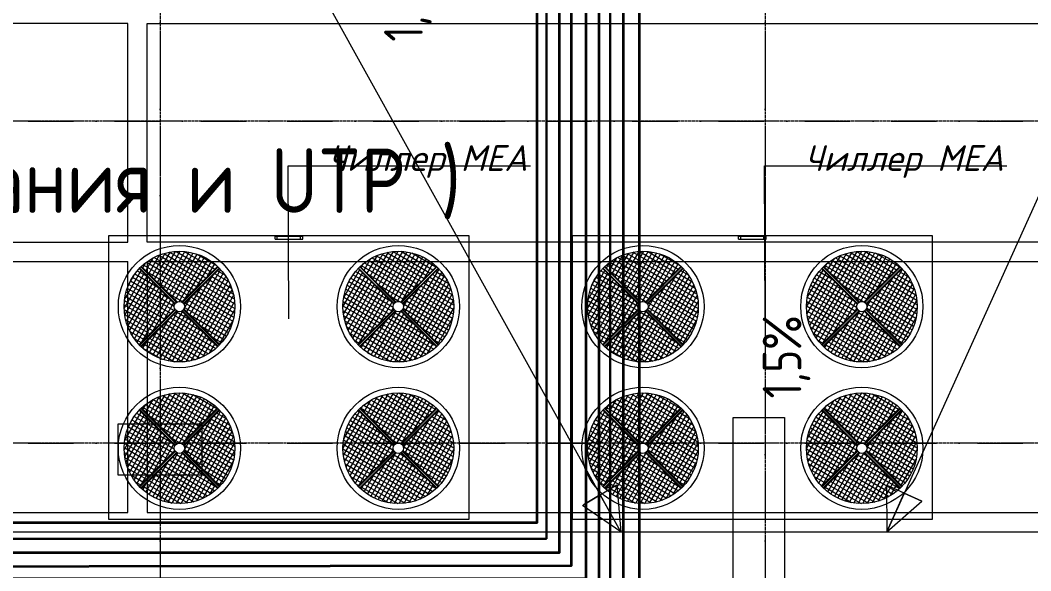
# Model space of a CAD drawing. Header units: millimetres. Extents: x 1499747 to 4230374, y -28481 to 441852.
# Drawn here: x 2454391 to 2462240, y 249182 to 253458 of the extents above; entities that cross this region are included whole.
import ezdxf
from ezdxf import colors
from ezdxf.entities.mleader import LeaderData, LeaderLine
from ezdxf.math import Vec2, Vec3
from ezdxf.xclip import XClip

# ---------------------------------------------------------------- set-up
doc = ezdxf.new("R2010")
doc.units = ezdxf.units.MM
doc.header["$MEASUREMENT"] = 0
doc.header["$XCLIPFRAME"] = 0
doc.linetypes.add('CENTER2', pattern=[28.575, 19.05, -3.175, 3.175, -3.175])
doc.linetypes.add('Штрихпунктирная', pattern=[670.277762, 352.777767, -176.388884, 0, -141.111112])
for name, color, linetype, lineweight in [('13 этаж_25_АР 06.03 custom_70_12 этаж_13_Интерьер - Мебель_Ном._пера__8_Ном._пера__8', 8, 'Continuous', 18), ('13 этаж_25_АР 06.03 custom_70_13-ось_Ном._пера__7_Ном._пера__7', 7, 'Continuous', 18), ('13 этаж_25_АР 06.03 custom_70__Оси_Ном._пера__8_Ном._пера__8', 8, 'Continuous', 18), ('13 этаж_25_АР 06.03 custom_70_Defpoints_Ном._пера__7_Ном._пера__7', 7, 'Continuous', 18), ('13 этаж_25_АР 06.03 custom_70_TEXTS-_Ном._пера__1_Ном._пера__1', 1, 'Continuous', 18), ('13 этаж_25_АР 06.03 custom_70_мет. конструкции_Ном._пера__5_Ном._пера__5', 5, 'Continuous', 18), ('13 этаж_25_АР 06.03 custom_70_ОВОРУДОВАНИЕ_Ном._пера__6_Ном._пера__6', 6, 'Continuous', 18), ('13 этаж_25_АР 06.03 custom_70_Стойки_Ном._пера__7_Ном._пера__7', 7, 'Continuous', 18), ('13 этаж_25_Элемент Модели - Оси_Ном._пера__2_Ном._пера__8', 8, 'Continuous', 18), ('FTP Cable', 130, 'Continuous', 30), ('ТП', 250, 'Continuous', 30)]:
    doc.layers.add(name, color=color, linetype=linetype, lineweight=lineweight)
doc.layers.add('Чертеж и Рисунок', color=7, linetype='Continuous')
doc.styles.add('ISOCPEUR_4', font='isocpeur.ttf', dxfattribs={"width": 0.85, "height": 250})
doc.styles.add('СГЕНЕРИР_СТИЛЬ_3', font='isocpeur.ttf', dxfattribs={"width": 0.8})
doc.styles.add('СГЕНЕРИР_СТИЛЬ_4', font='isocpeui.ttf')
pattern_1 = [(150, (1192111.52, 31426.276), (15.60195, 27.02337), []), (240, (1192111.52, 31426.276), (-27.02337, 15.60195), [])]
pattern_2 = [(150, (1192111.52, 31426.276), (15.60195, 27.02337), []), (240, (1192111.52, 31426.276), (-27.02337, 15.60195), [])]
pattern_3 = [(150, (1192111.52, 31526.276), (15.60195, 27.02337), []), (240, (1192111.52, 31526.276), (-27.02337, 15.60195), [])]
pattern_4 = [(150, (1192111.52, 31526.276), (15.60195, 27.02337), []), (240, (1192111.52, 31526.276), (-27.02337, 15.60195), [])]
pattern_5 = [(150, (1188511.52, 31426.276), (15.60195, 27.02337), []), (240, (1188511.52, 31426.276), (-27.02337, 15.60195), [])]
pattern_6 = [(150, (1188511.52, 31426.276), (15.60195, 27.02337), []), (240, (1188511.52, 31426.276), (-27.02337, 15.60195), [])]
pattern_7 = [(150, (1188511.52, 31526.276), (15.60195, 27.02337), []), (240, (1188511.52, 31526.276), (-27.02337, 15.60195), [])]
pattern_8 = [(150, (1188511.52, 31526.276), (15.60195, 27.02337), []), (240, (1188511.52, 31526.276), (-27.02337, 15.60195), [])]

# ---------------------------------------------------------------- blocks, each defined once
blk = doc.blocks.new('Чертеж_4_25', base_point=(1186000, 29700))
at = {"layer": '13 этаж_25_АР 06.03 custom_70_ОВОРУДОВАНИЕ_Ном._пера__6_Ном._пера__6', "linetype": 'Continuous', "true_color": 0xc7c8ca}
h = blk.add_hatch(dxfattribs=at)
h.set_pattern_fill('NET_0046_0019', color=9, style=0, pattern_type=2)
h.set_pattern_definition(pattern_8)
h.paths.add_polyline_path([(1185759.5, 33136.9), (1186036.1, 32860.3, -0.119927), (1186054.7, 32864.8, -0.119927), (1186073.3, 32860.3), (1186349.9, 33136.9, 0.191496), (1186054.7, 33254.3, 0.191496)])
h = blk.add_hatch(dxfattribs=at)
h.set_pattern_fill('NET_0046_0019', color=9, style=0, pattern_type=2)
h.set_pattern_definition(pattern_8)
h.paths.add_polyline_path([(1188049.9, 33136.9, 0.191496), (1187754.7, 33254.3, 0.191496), (1187459.5, 33136.9), (1187736.1, 32860.3, -0.119927), (1187754.7, 32864.8, -0.119927), (1187773.3, 32860.3)])
h = blk.add_hatch(dxfattribs=at)
h.set_pattern_fill('NET_0046_0019', color=9, style=0, pattern_type=2)
h.set_pattern_definition(pattern_4)
h.paths.add_polyline_path([(1189359.5, 33136.9), (1189636.1, 32860.3, -0.119927), (1189654.7, 32864.8, -0.119927), (1189673.3, 32860.3), (1189949.9, 33136.9, 0.191496), (1189654.7, 33254.3, 0.191496)])
h = blk.add_hatch(dxfattribs=at)
h.set_pattern_fill('NET_0046_0019', color=9, style=0, pattern_type=2)
h.set_pattern_definition(pattern_4)
h.paths.add_polyline_path([(1191649.9, 33136.9, 0.191496), (1191354.7, 33254.3, 0.191496), (1191059.5, 33136.9), (1191336.1, 32860.3, -0.119927), (1191354.7, 32864.8, -0.119927), (1191373.3, 32860.3)])
h = blk.add_hatch(dxfattribs=at)
h.set_pattern_fill('NET_0046_0019', color=9, style=0, pattern_type=2)
h.set_pattern_definition(pattern_7)
h.paths.add_polyline_path([(1186018.7, 32842.9), (1185742.1, 33119.5, 0.397572), (1185742.1, 32529), (1186018.7, 32805.7, -0.243355)])
h = blk.add_hatch(dxfattribs=at)
h.set_pattern_fill('NET_0046_0019', color=9, style=0, pattern_type=2)
h.set_pattern_definition(pattern_7)
h.paths.add_polyline_path([(1186367.3, 33119.5), (1186090.7, 32842.9, -0.243355), (1186090.7, 32805.7), (1186367.3, 32529, 0.397572)])
h = blk.add_hatch(dxfattribs=at)
h.set_pattern_fill('NET_0046_0019', color=9, style=0, pattern_type=2)
h.set_pattern_definition(pattern_7)
h.paths.add_polyline_path([(1187442.1, 33119.5, 0.397572), (1187442.1, 32529), (1187718.7, 32805.7, -0.243355), (1187718.7, 32842.9)])
h = blk.add_hatch(dxfattribs=at)
h.set_pattern_fill('NET_0046_0019', color=9, style=0, pattern_type=2)
h.set_pattern_definition(pattern_7)
h.paths.add_polyline_path([(1187790.7, 32842.9, -0.243355), (1187790.7, 32805.7), (1188067.3, 32529, 0.397572), (1188067.3, 33119.5)])
h = blk.add_hatch(dxfattribs=at)
h.set_pattern_fill('NET_0046_0019', color=9, style=0, pattern_type=2)
h.set_pattern_definition(pattern_3)
h.paths.add_polyline_path([(1189618.7, 32842.9), (1189342.1, 33119.5, 0.397572), (1189342.1, 32529), (1189618.7, 32805.7, -0.243355)])
h = blk.add_hatch(dxfattribs=at)
h.set_pattern_fill('NET_0046_0019', color=9, style=0, pattern_type=2)
h.set_pattern_definition(pattern_3)
h.paths.add_polyline_path([(1189967.3, 33119.5), (1189690.7, 32842.9, -0.243355), (1189690.7, 32805.7), (1189967.3, 32529, 0.397572)])
h = blk.add_hatch(dxfattribs=at)
h.set_pattern_fill('NET_0046_0019', color=9, style=0, pattern_type=2)
h.set_pattern_definition(pattern_3)
h.paths.add_polyline_path([(1191042.1, 33119.5, 0.397572), (1191042.1, 32529), (1191318.7, 32805.7, -0.243355), (1191318.7, 32842.9)])
h = blk.add_hatch(dxfattribs=at)
h.set_pattern_fill('NET_0046_0019', color=9, style=0, pattern_type=2)
h.set_pattern_definition(pattern_3)
h.paths.add_polyline_path([(1191390.7, 32842.9, -0.243355), (1191390.7, 32805.7), (1191667.3, 32529, 0.397572), (1191667.3, 33119.5)])
h = blk.add_hatch(dxfattribs=at)
h.set_pattern_fill('NET_0046_0019', color=9, style=0, pattern_type=2)
h.set_pattern_definition(pattern_8)
h.paths.add_polyline_path([(1186349.9, 32511.7), (1186073.3, 32788.3, -0.119927), (1186054.7, 32783.7, -0.119927), (1186036.1, 32788.3), (1185759.5, 32511.7, 0.191496), (1186054.7, 32394.3, 0.191496)])
h = blk.add_hatch(dxfattribs=at)
h.set_pattern_fill('NET_0046_0019', color=9, style=0, pattern_type=2)
h.set_pattern_definition(pattern_8)
h.paths.add_polyline_path([(1187459.5, 32511.7, 0.191496), (1187754.7, 32394.3, 0.191496), (1188049.9, 32511.7), (1187773.3, 32788.3, -0.119927), (1187754.7, 32783.7, -0.119927), (1187736.1, 32788.3)])
h = blk.add_hatch(dxfattribs=at)
h.set_pattern_fill('NET_0046_0019', color=9, style=0, pattern_type=2)
h.set_pattern_definition(pattern_4)
h.paths.add_polyline_path([(1189949.9, 32511.7), (1189673.3, 32788.3, -0.119927), (1189654.7, 32783.7, -0.119927), (1189636.1, 32788.3), (1189359.5, 32511.7, 0.191496), (1189654.7, 32394.3, 0.191496)])
h = blk.add_hatch(dxfattribs=at)
h.set_pattern_fill('NET_0046_0019', color=9, style=0, pattern_type=2)
h.set_pattern_definition(pattern_4)
h.paths.add_polyline_path([(1191059.5, 32511.7, 0.191496), (1191354.7, 32394.3, 0.191496), (1191649.9, 32511.7), (1191373.3, 32788.3, -0.119927), (1191354.7, 32783.7, -0.119927), (1191336.1, 32788.3)])
h = blk.add_hatch(dxfattribs=at)
h.set_pattern_fill('NET_0046_0019', color=9, style=0, pattern_type=2)
h.set_pattern_definition(pattern_6)
h.paths.add_polyline_path([(1186349.9, 32036.9, 0.191496), (1186054.7, 32154.3, 0.191496), (1185759.5, 32036.9), (1186036.1, 31760.3, -0.119927), (1186054.7, 31764.8, -0.119927), (1186073.3, 31760.3)])
h = blk.add_hatch(dxfattribs=at)
h.set_pattern_fill('NET_0046_0019', color=9, style=0, pattern_type=2)
h.set_pattern_definition(pattern_6)
h.paths.add_polyline_path([(1187459.5, 32036.9), (1187736.1, 31760.3, -0.119927), (1187754.7, 31764.8, -0.119927), (1187773.3, 31760.3), (1188049.9, 32036.9, 0.191496), (1187754.7, 32154.3, 0.191496)])
h = blk.add_hatch(dxfattribs=at)
h.set_pattern_fill('NET_0046_0019', color=9, style=0, pattern_type=2)
h.set_pattern_definition(pattern_2)
h.paths.add_polyline_path([(1189949.9, 32036.9, 0.191496), (1189654.7, 32154.3, 0.191496), (1189359.5, 32036.9), (1189636.1, 31760.3, -0.119927), (1189654.7, 31764.8, -0.119927), (1189673.3, 31760.3)])
h = blk.add_hatch(dxfattribs=at)
h.set_pattern_fill('NET_0046_0019', color=9, style=0, pattern_type=2)
h.set_pattern_definition(pattern_2)
h.paths.add_polyline_path([(1191059.5, 32036.9), (1191336.1, 31760.3, -0.119927), (1191354.7, 31764.8, -0.119927), (1191373.3, 31760.3), (1191649.9, 32036.9, 0.191496), (1191354.7, 32154.3, 0.191496)])
h = blk.add_hatch(dxfattribs=at)
h.set_pattern_fill('NET_0046_0019', color=9, style=0, pattern_type=2)
h.set_pattern_definition(pattern_5)
h.paths.add_polyline_path([(1186018.7, 31705.7, -0.243355), (1186018.7, 31742.9), (1185742.1, 32019.5, 0.397572), (1185742.1, 31429)])
h = blk.add_hatch(dxfattribs=at)
h.set_pattern_fill('NET_0046_0019', color=9, style=0, pattern_type=2)
h.set_pattern_definition(pattern_5)
h.paths.add_polyline_path([(1186367.3, 31429, 0.397572), (1186367.3, 32019.5), (1186090.7, 31742.9, -0.243355), (1186090.7, 31705.7)])
h = blk.add_hatch(dxfattribs=at)
h.set_pattern_fill('NET_0046_0019', color=9, style=0, pattern_type=2)
h.set_pattern_definition(pattern_5)
h.paths.add_polyline_path([(1187442.1, 31429), (1187718.7, 31705.7, -0.243355), (1187718.7, 31742.9), (1187442.1, 32019.5, 0.397572)])
h = blk.add_hatch(dxfattribs=at)
h.set_pattern_fill('NET_0046_0019', color=9, style=0, pattern_type=2)
h.set_pattern_definition(pattern_5)
h.paths.add_polyline_path([(1187790.7, 31705.7), (1188067.3, 31429, 0.397572), (1188067.3, 32019.5), (1187790.7, 31742.9, -0.243355)])
h = blk.add_hatch(dxfattribs=at)
h.set_pattern_fill('NET_0046_0019', color=9, style=0, pattern_type=2)
h.set_pattern_definition(pattern_1)
h.paths.add_polyline_path([(1189618.7, 31705.7, -0.243355), (1189618.7, 31742.9), (1189342.1, 32019.5, 0.397572), (1189342.1, 31429)])
h = blk.add_hatch(dxfattribs=at)
h.set_pattern_fill('NET_0046_0019', color=9, style=0, pattern_type=2)
h.set_pattern_definition(pattern_1)
h.paths.add_polyline_path([(1189967.3, 31429, 0.397572), (1189967.3, 32019.5), (1189690.7, 31742.9, -0.243355), (1189690.7, 31705.7)])
h = blk.add_hatch(dxfattribs=at)
h.set_pattern_fill('NET_0046_0019', color=9, style=0, pattern_type=2)
h.set_pattern_definition(pattern_1)
h.paths.add_polyline_path([(1191042.1, 31429), (1191318.7, 31705.7, -0.243355), (1191318.7, 31742.9), (1191042.1, 32019.5, 0.397572)])
h = blk.add_hatch(dxfattribs=at)
h.set_pattern_fill('NET_0046_0019', color=9, style=0, pattern_type=2)
h.set_pattern_definition(pattern_1)
h.paths.add_polyline_path([(1191390.7, 31705.7), (1191667.3, 31429, 0.397572), (1191667.3, 32019.5), (1191390.7, 31742.9, -0.243355)])
h = blk.add_hatch(dxfattribs=at)
h.set_pattern_fill('NET_0046_0019', color=9, style=0, pattern_type=2)
h.set_pattern_definition(pattern_6)
h.paths.add_polyline_path([(1185759.5, 31411.7, 0.191496), (1186054.7, 31294.3, 0.191496), (1186349.9, 31411.7), (1186073.3, 31688.3, -0.119927), (1186054.7, 31683.7, -0.119927), (1186036.1, 31688.3)])
h = blk.add_hatch(dxfattribs=at)
h.set_pattern_fill('NET_0046_0019', color=9, style=0, pattern_type=2)
h.set_pattern_definition(pattern_6)
h.paths.add_polyline_path([(1188049.9, 31411.7), (1187773.3, 31688.3, -0.119927), (1187754.7, 31683.7, -0.119927), (1187736.1, 31688.3), (1187459.5, 31411.7, 0.191496), (1187754.7, 31294.3, 0.191496)])
h = blk.add_hatch(dxfattribs=at)
h.set_pattern_fill('NET_0046_0019', color=9, style=0, pattern_type=2)
h.set_pattern_definition(pattern_2)
h.paths.add_polyline_path([(1189359.5, 31411.7, 0.191496), (1189654.7, 31294.3, 0.191496), (1189949.9, 31411.7), (1189673.3, 31688.3, -0.119927), (1189654.7, 31683.7, -0.119927), (1189636.1, 31688.3)])
h = blk.add_hatch(dxfattribs=at)
h.set_pattern_fill('NET_0046_0019', color=9, style=0, pattern_type=2)
h.set_pattern_definition(pattern_2)
h.paths.add_polyline_path([(1191649.9, 31411.7), (1191373.3, 31688.3, -0.119927), (1191354.7, 31683.7, -0.119927), (1191336.1, 31688.3), (1191059.5, 31411.7, 0.191496), (1191354.7, 31294.3, 0.191496)])
at = {"layer": '13 этаж_25_АР 06.03 custom_70_12 этаж_13_Интерьер - Мебель_Ном._пера__8_Ном._пера__8', "color": 9, "linetype": 'Continuous', "true_color": 0xc7c8ca, "flags": 128}
blk.add_lwpolyline([(1190354.7, 30164.1), (1190354.7, 31964.1), (1190754.7, 31964.1), (1190754.7, 30164.1)], dxfattribs=at)
blk.add_lwpolyline([(1190354.7, 30164.1), (1190354.7, 31964.1), (1190754.7, 31964.1), (1190754.7, 30164.1)], dxfattribs=at)
blk.add_lwpolyline([(1185579.7, 31914.1), (1186229.7, 31914.1), (1186229.7, 31514.1), (1185579.7, 31514.1)], close=True, dxfattribs=at)
blk.add_lwpolyline([(1185579.7, 31914.1), (1186229.7, 31914.1), (1186229.7, 31514.1), (1185579.7, 31514.1)], close=True, dxfattribs=at)
at = {"layer": '13 этаж_25_АР 06.03 custom_70__Оси_Ном._пера__8_Ном._пера__8', "color": 9, "linetype": 'CENTER2', "true_color": 0xc7c8ca}
for p, q in [((1185904.7, 45914.1), (1185904.7, 30214.1)), ((1190604.7, 45914.1), (1190604.7, 30164.1)), ((1214204.7, 34264.1), (1169819.7, 34264.1)), ((1214204.7, 31764.1), (1181204.7, 31764.1))]:
    blk.add_line(p, q, dxfattribs=at)
at = {"layer": '13 этаж_25_АР 06.03 custom_70_Defpoints_Ном._пера__7_Ном._пера__7', "color": 9, "linetype": 'Continuous', "true_color": 0xc7c8ca}
for p, q in [((1186814.7, 33348.1), (1186814.7, 33371.1)), ((1186994.7, 33348.5), (1186994.7, 33371.5)), ((1190414.7, 33348.1), (1190414.7, 33371.1)), ((1190594.7, 33348.5), (1190594.7, 33371.5))]:
    blk.add_line(p, q, dxfattribs=at)
at = {"layer": '13 этаж_25_АР 06.03 custom_70_TEXTS-_Ном._пера__1_Ном._пера__1', "color": 9, "linetype": 'Continuous', "true_color": 0xc7c8ca}
for p, q in [((1186904.7, 32730.1), (1186898.3, 33918.2)), ((1186898.3, 33918.2), (1188780.2, 33918.2)), ((1190604.7, 32730.1), (1190598.3, 33918.2)), ((1190598.3, 33918.2), (1192480.2, 33918.2))]:
    blk.add_line(p, q, dxfattribs=at)
at = {"layer": '13 этаж_25_АР 06.03 custom_70_мет. конструкции_Ном._пера__5_Ном._пера__5', "color": 9, "linetype": 'Continuous', "true_color": 0xc7c8ca, "flags": 128}
for points in [[(1182254.7, 33324.1), (1185654.7, 33324.1), (1185654.7, 35024.1)], [(1185654.7, 33324.1), (1185654.7, 35024.1), (1182254.7, 35024.1)], [(1185804.7, 33324.1), (1185804.7, 35024.1)], [(1185804.7, 35024.1), (1192804.7, 35024.1)], [(1192804.7, 33324.1), (1185804.7, 33324.1)], [(1182254.7, 33174.1), (1185654.7, 33174.1)], [(1185654.7, 31224.1), (1185654.7, 33174.1)], [(1185804.7, 33174.1), (1192804.7, 33174.1)], [(1185804.7, 33174.1), (1185804.7, 31224.1)], [(1182254.7, 31224.1), (1185654.7, 31224.1)], [(1185804.7, 31224.1), (1192804.7, 31224.1)], [(1182104.7, 31074.1), (1198642.4, 31074.1)]]:
    blk.add_lwpolyline(points, dxfattribs=at)
at = {"layer": '13 этаж_25_АР 06.03 custom_70_ОВОРУДОВАНИЕ_Ном._пера__6_Ном._пера__6', "color": 9, "linetype": 'Continuous', "true_color": 0xc7c8ca}
for p, q in [((1186797.2, 33371.1), (1187012.2, 33371.5)), ((1186797.2, 33348.1), (1186797.2, 33371.1)), ((1186825.7, 33374.1), (1186983.7, 33374.4)), ((1187012.2, 33348.5), (1187012.2, 33371.5)), ((1190397.2, 33371.1), (1190612.2, 33371.5)), ((1190397.2, 33348.1), (1190397.2, 33371.1)), ((1190425.7, 33374.1), (1190583.7, 33374.4)), ((1190612.2, 33348.5), (1190612.2, 33371.5)), ((1186797.2, 33348.1), (1187012.2, 33348.5)), ((1190397.2, 33348.1), (1190612.2, 33348.5)), ((1186022, 32848.3), (1185746.3, 33124)), ((1186030.7, 32856.9), (1185755, 33132.7)), ((1186036.1, 32860.3), (1185759.3, 33137)), ((1186073.3, 32860.3), (1186350, 33137)), ((1186078.7, 32856.9), (1186354.4, 33132.7)), ((1186087.4, 32848.3), (1186363.1, 33124)), ((1187722, 32848.3), (1187446.3, 33124)), ((1187730.7, 32856.9), (1187455, 33132.7)), ((1187736.1, 32860.3), (1187459.3, 33137)), ((1187773.3, 32860.3), (1188050, 33137)), ((1187778.7, 32856.9), (1188054.4, 33132.7)), ((1187787.4, 32848.3), (1188063.1, 33124)), ((1189622, 32848.3), (1189346.3, 33124)), ((1189630.7, 32856.9), (1189355, 33132.7)), ((1189636.1, 32860.3), (1189359.3, 33137)), ((1189673.3, 32860.3), (1189950, 33137)), ((1189678.7, 32856.9), (1189954.4, 33132.7)), ((1189687.4, 32848.3), (1189963.1, 33124)), ((1191322, 32848.3), (1191046.3, 33124)), ((1191330.7, 32856.9), (1191055, 33132.7)), ((1191336.1, 32860.3), (1191059.3, 33137)), ((1191373.3, 32860.3), (1191650, 33137)), ((1191378.7, 32856.9), (1191654.4, 33132.7)), ((1191387.4, 32848.3), (1191663.1, 33124)), ((1186018.7, 32842.9), (1185742, 33119.6)), ((1186090.7, 32842.9), (1186367.4, 33119.6)), ((1187718.7, 32842.9), (1187442, 33119.6)), ((1187790.7, 32842.9), (1188067.4, 33119.6)), ((1189618.7, 32842.9), (1189342, 33119.6)), ((1189690.7, 32842.9), (1189967.4, 33119.6)), ((1191318.7, 32842.9), (1191042, 33119.6)), ((1191390.7, 32842.9), (1191667.4, 33119.6)), ((1185742, 32528.9), (1186018.7, 32805.7)), ((1185746.3, 32524.6), (1186022, 32800.3)), ((1185755, 32515.9), (1186030.7, 32791.6)), ((1185759.3, 32511.6), (1186036.1, 32788.3)), ((1186350, 32511.6), (1186073.3, 32788.3)), ((1186354.4, 32515.9), (1186078.7, 32791.6)), ((1186363.1, 32524.6), (1186087.4, 32800.3)), ((1186367.4, 32528.9), (1186090.7, 32805.7)), ((1187442, 32528.9), (1187718.7, 32805.7)), ((1187446.3, 32524.6), (1187722, 32800.3)), ((1187455, 32515.9), (1187730.7, 32791.6)), ((1187459.3, 32511.6), (1187736.1, 32788.3)), ((1188050, 32511.6), (1187773.3, 32788.3)), ((1188054.4, 32515.9), (1187778.7, 32791.6)), ((1188063.1, 32524.6), (1187787.4, 32800.3)), ((1188067.4, 32528.9), (1187790.7, 32805.7)), ((1189342, 32528.9), (1189618.7, 32805.7)), ((1189346.3, 32524.6), (1189622, 32800.3)), ((1189355, 32515.9), (1189630.7, 32791.6)), ((1189359.3, 32511.6), (1189636.1, 32788.3)), ((1189950, 32511.6), (1189673.3, 32788.3)), ((1189954.4, 32515.9), (1189678.7, 32791.6)), ((1189963.1, 32524.6), (1189687.4, 32800.3)), ((1189967.4, 32528.9), (1189690.7, 32805.7)), ((1191042, 32528.9), (1191318.7, 32805.7)), ((1191046.3, 32524.6), (1191322, 32800.3)), ((1191055, 32515.9), (1191330.7, 32791.6)), ((1191059.3, 32511.6), (1191336.1, 32788.3)), ((1191650, 32511.6), (1191373.3, 32788.3)), ((1191654.4, 32515.9), (1191378.7, 32791.6)), ((1191663.1, 32524.6), (1191387.4, 32800.3)), ((1191667.4, 32528.9), (1191390.7, 32805.7)), ((1185755, 32032.7), (1186030.7, 31756.9)), ((1185759.3, 32037), (1186036.1, 31760.3)), ((1186350, 32037), (1186073.3, 31760.3)), ((1186354.4, 32032.7), (1186078.7, 31756.9)), ((1187455, 32032.7), (1187730.7, 31756.9)), ((1187459.3, 32037), (1187736.1, 31760.3)), ((1188050, 32037), (1187773.3, 31760.3)), ((1188054.4, 32032.7), (1187778.7, 31756.9)), ((1189355, 32032.7), (1189630.7, 31756.9)), ((1189359.3, 32037), (1189636.1, 31760.3)), ((1189950, 32037), (1189673.3, 31760.3)), ((1189954.4, 32032.7), (1189678.7, 31756.9)), ((1191055, 32032.7), (1191330.7, 31756.9)), ((1191059.3, 32037), (1191336.1, 31760.3)), ((1191650, 32037), (1191373.3, 31760.3)), ((1191654.4, 32032.7), (1191378.7, 31756.9)), ((1185742, 32019.6), (1186018.7, 31742.9)), ((1185746.3, 32024), (1186022, 31748.3)), ((1186363.1, 32024), (1186087.4, 31748.3)), ((1186367.4, 32019.6), (1186090.7, 31742.9)), ((1187442, 32019.6), (1187718.7, 31742.9)), ((1187446.3, 32024), (1187722, 31748.3)), ((1188063.1, 32024), (1187787.4, 31748.3)), ((1188067.4, 32019.6), (1187790.7, 31742.9)), ((1189342, 32019.6), (1189618.7, 31742.9)), ((1189346.3, 32024), (1189622, 31748.3)), ((1189963.1, 32024), (1189687.4, 31748.3)), ((1189967.4, 32019.6), (1189690.7, 31742.9)), ((1191042, 32019.6), (1191318.7, 31742.9)), ((1191046.3, 32024), (1191322, 31748.3)), ((1191663.1, 32024), (1191387.4, 31748.3)), ((1191667.4, 32019.6), (1191390.7, 31742.9)), ((1186018.7, 31705.7), (1185742, 31428.9)), ((1186022, 31700.3), (1185746.3, 31424.6)), ((1186030.7, 31691.6), (1185755, 31415.9)), ((1186036.1, 31688.3), (1185759.3, 31411.6)), ((1186073.3, 31688.3), (1186350, 31411.6)), ((1186078.7, 31691.6), (1186354.4, 31415.9)), ((1186087.4, 31700.3), (1186363.1, 31424.6)), ((1186090.7, 31705.7), (1186367.4, 31428.9)), ((1187718.7, 31705.7), (1187442, 31428.9)), ((1187722, 31700.3), (1187446.3, 31424.6)), ((1187730.7, 31691.6), (1187455, 31415.9)), ((1187736.1, 31688.3), (1187459.3, 31411.6)), ((1187773.3, 31688.3), (1188050, 31411.6)), ((1187778.7, 31691.6), (1188054.4, 31415.9)), ((1187787.4, 31700.3), (1188063.1, 31424.6)), ((1187790.7, 31705.7), (1188067.4, 31428.9)), ((1189618.7, 31705.7), (1189342, 31428.9)), ((1189622, 31700.3), (1189346.3, 31424.6)), ((1189630.7, 31691.6), (1189355, 31415.9)), ((1189636.1, 31688.3), (1189359.3, 31411.6)), ((1189673.3, 31688.3), (1189950, 31411.6)), ((1189678.7, 31691.6), (1189954.4, 31415.9)), ((1189687.4, 31700.3), (1189963.1, 31424.6)), ((1189690.7, 31705.7), (1189967.4, 31428.9)), ((1191318.7, 31705.7), (1191042, 31428.9)), ((1191322, 31700.3), (1191046.3, 31424.6)), ((1191330.7, 31691.6), (1191055, 31415.9)), ((1191336.1, 31688.3), (1191059.3, 31411.6)), ((1191373.3, 31688.3), (1191650, 31411.6)), ((1191378.7, 31691.6), (1191654.4, 31415.9)), ((1191387.4, 31700.3), (1191663.1, 31424.6)), ((1191390.7, 31705.7), (1191667.4, 31428.9))]:
    blk.add_line(p, q, dxfattribs=at)
at = {"layer": '13 этаж_25_АР 06.03 custom_70_ОВОРУДОВАНИЕ_Ном._пера__6_Ном._пера__6', "color": 9, "linetype": 'Continuous', "true_color": 0xc7c8ca, "flags": 128}
for points in [[(1188304.7, 31174.3), (1188304.7, 33374.3), (1185504.7, 33374.3), (1185504.7, 31174.3)], [(1191904.7, 31174.3), (1191904.7, 33374.3), (1189104.7, 33374.3), (1189104.7, 31174.3)]]:
    blk.add_lwpolyline(points, close=True, dxfattribs=at)
at = {"layer": '13 этаж_25_АР 06.03 custom_70_ОВОРУДОВАНИЕ_Ном._пера__6_Ном._пера__6', "color": 9, "linetype": 'Continuous', "true_color": 0xc7c8ca}
for centre, radius in [((1186054.7, 32824.3), 474.7), ((1187754.7, 32824.3), 474.7), ((1189654.7, 32824.3), 474.7), ((1191354.7, 32824.3), 474.7), ((1186054.7, 32824.3), 430), ((1186054.7, 32824.3), 430), ((1187754.7, 32824.3), 430), ((1187754.7, 32824.3), 430), ((1189654.7, 32824.3), 430), ((1189654.7, 32824.3), 430), ((1191354.7, 32824.3), 430), ((1191354.7, 32824.3), 430), ((1186054.7, 32824.3), 40.5), ((1187754.7, 32824.3), 40.5), ((1189654.7, 32824.3), 40.5), ((1191354.7, 32824.3), 40.5), ((1186054.7, 31724.3), 474.7), ((1187754.7, 31724.3), 474.7), ((1189654.7, 31724.3), 474.7), ((1191354.7, 31724.3), 474.7), ((1186054.7, 31724.3), 430), ((1186054.7, 31724.3), 430), ((1187754.7, 31724.3), 430), ((1187754.7, 31724.3), 430), ((1189654.7, 31724.3), 430), ((1189654.7, 31724.3), 430), ((1191354.7, 31724.3), 430), ((1191354.7, 31724.3), 430), ((1186054.7, 31724.3), 40.5), ((1187754.7, 31724.3), 40.5), ((1189654.7, 31724.3), 40.5), ((1191354.7, 31724.3), 40.5)]:
    blk.add_circle(centre, radius, dxfattribs=at)
at = {"layer": '13 этаж_25_АР 06.03 custom_70_Стойки_Ном._пера__7_Ном._пера__7', "color": 9, "linetype": 'Continuous', "true_color": 0xc7c8ca, "flags": 128}
for points in [[(1195366.7, 39526.7), (1191548.1, 31074.1)], [(1189483.1, 31074.1), (1185824.7, 37669.1)], [(1189483.1, 31074.1), (1189322.9, 31362.8), (1189194.1, 31286), (1189451.7, 31439.7), (1189483.1, 31074.1), (1189185.2, 31280.7)], [(1191548.1, 31074.1), (1191684.3, 31374.7), (1191820.9, 31312.8), (1191547.6, 31436.6), (1191548.1, 31074.1), (1191820.9, 31312.8)]]:
    blk.add_lwpolyline(points, dxfattribs=at)
at = {"layer": '13 этаж_25_Элемент Модели - Оси_Ном._пера__2_Ном._пера__8', "linetype": 'Штрихпунктирная'}
for p, q in [((1185904.7, 48964.1), (1185904.7, 14064.1)), ((1190604.7, 48964.1), (1190604.7, 14064.1)), ((1159404.7, 34264.1), (1216204.7, 34264.1)), ((1159404.7, 31764.1), (1216204.7, 31764.1))]:
    blk.add_line(p, q, dxfattribs=at)
at = {"layer": '13 этаж_25_АР 06.03 custom_70_13-ось_Ном._пера__7_Ном._пера__7', "color": 9, "linetype": 'Continuous', "true_color": 0xc7c8ca, "char_height": 300, "attachment_point": 7, "rotation": 90, "style": 'СГЕНЕРИР_СТИЛЬ_3'}
for insert in [(1188014.1, 34882.6), (1190954.9, 32111.5)]:
    blk.add_mtext('\\A1;{\\pql;\\fISOCPEUR|b0|i0|c204|p0;\\W0.800000;1,5%}', dxfattribs=dict(at, insert=insert))
at = {"layer": '13 этаж_25_АР 06.03 custom_70_TEXTS-_Ном._пера__1_Ном._пера__1', "color": 9, "linetype": 'Continuous', "true_color": 0xc7c8ca, "char_height": 200, "attachment_point": 7, "style": 'СГЕНЕРИР_СТИЛЬ_4'}
for insert in [(1187209.2, 33824.1), (1190909.2, 33824.1)]:
    blk.add_mtext('\\A1;{\\pql;\\fISOCPEUR|b0|i1|c204|p0;\\W1.000000;Чиллер MEA}', dxfattribs=dict(at, insert=insert))

msp = doc.modelspace()

# ---------------------------------------------------------------- block references
at = {"layer": 'Чертеж и Рисунок', "linetype": 'Continuous'}
ref = msp.add_blockref('Чертеж_4_25', (2455572.80168, 248109.33943), dxfattribs=at)
XClip(ref).set_block_clipping_path([(1144000, 0), (1228000, 59400.0000000006)])

# ---------------------------------------------------------------- next in the draw order: linework, layer by layer
at = {"layer": 'FTP Cable', "lineweight": 30}
for points in [[(2465427.34839, 262082.00862), (2466476.26952, 262082.00862), (2466476.26952, 257999.55994), (2468961.35437, 257999.55994), (2468961.35437, 256230.17946), (2458478.31806, 256230.17946), (2458478.31806, 249430.3312), (2451476.33666, 249430.3312), (2451476.33666, 251424.6246), (2439523.61612, 251424.6246), (2439523.61612, 265948.78968), (2430393.93538, 265948.78968), (2430177.4918, 266122.09506)], [(2465427.34839, 262246.84985), (2466822.48796, 262246.84985), (2466822.48796, 258442.38267), (2469362.01511, 258442.38267), (2469362.01511, 255845.47737), (2458972.76067, 255845.47737), (2458972.76067, 248874.78743), (2450477.4163, 248875.65968), (2450477.4163, 248323.38837), (2450127.31743, 247923.38927)]]:
    msp.add_lwpolyline(points, dxfattribs=at)
at = {"layer": 'FTP Cable', "lineweight": 35}
for points in [[(2465427.34839, 262051.66414), (2466417.33113, 262051.66414), (2466417.33113, 257941.35352), (2468890.20482, 257941.35352), (2468890.20482, 256297.40538), (2458403.32454, 256297.40538), (2458403.32454, 249553.50618), (2451627.4163, 249553.50618), (2451627.4163, 251568.37464), (2439656.8894, 251568.37464), (2439656.8894, 265523.45889), (2443579.42094, 265523.45889), (2443579.42094, 266122.09506)], [(2465427.34839, 262115.63214), (2466535.59931, 262115.63214), (2466535.59931, 258096.14745), (2469040.16068, 258096.14745), (2469040.16068, 256152.45966), (2458575.52965, 256152.45966), (2458575.52965, 249322.42992), (2451326.35708, 249322.42992), (2451326.35708, 251273.91037), (2439392.4918, 251273.91037), (2439392.4918, 265097.18144), (2439092.4163, 265097.00868)], [(2465427.34839, 262338.95672), (2466970.58493, 262338.95672), (2466970.58493, 258591.44552), (2469511.11012, 258591.44552), (2469511.11012, 255662.98028), (2459197.29978, 255662.98028), (2459197.29978, 248736.86744), (2454924.30802, 248736.86744), (2454924.30802, 248683.01815), (2469377.43806, 248683.01815), (2469377.43806, 234101.91029), (2469027.22978, 233872.09499)], [(2469027.22978, 247922.09323), (2469224.59593, 247922.09323), (2469224.59593, 248573.45889), (2454824.37038, 248573.45889), (2454824.37038, 248803.28137), (2459076.69694, 248803.28137), (2459076.69694, 255747.25133), (2469433.35077, 255747.25133), (2469433.35077, 258546.92746), (2466899.96355, 258546.92746), (2466899.96355, 262287.78179), (2465427.34839, 262287.78179)], [(2465427.34839, 262184.52137), (2466663.37826, 262184.52137), (2466663.37826, 258267.05811), (2469204.85747, 258267.05811), (2469204.85747, 255996.71595), (2458785.04707, 256035.04131), (2458785.04707, 249120.15475), (2451026.63251, 249120.15475), (2451026.63251, 250975.17928), (2439375.76749, 250975.17928), (2439375.76749, 250267.80758), (2430217.0578, 250267.80758), (2430177.4918, 250073.3902)], [(2465427.34839, 262217.32513), (2466740.1836, 262217.32513), (2466740.1836, 258347.01544), (2469277.4918, 258347.01544), (2469277.4918, 255922.03107), (2458885.46981, 255922.03107), (2458885.46981, 248996.50714), (2450877.73497, 248996.50714), (2450877.73497, 250835.13744), (2450127.58299, 250835.13744), (2450127.05187, 250072.09506)], [(2465427.34839, 262149.25566), (2466599.59642, 262149.25566), (2466599.59642, 258181.61079), (2469126.24196, 258181.61079), (2469126.24196, 256086.99618), (2458671.25962, 256086.99618), (2458671.25962, 249220.97725), (2451176.48345, 249210.19668), (2451176.48345, 251125.73922), (2439095.11399, 251125.73922), (2439089.71862, 251947.09506)]]:
    msp.add_lwpolyline(points, dxfattribs=at)

# ---------------------------------------------------------------- next in the draw order: leaders
at = {"layer": 'ТП', "lineweight": 30}
ml = msp.add_multileader_mtext('Standard', dxfattribs=at)
ml.set_content('(Ввод питания и UTP )', color=256, style='ISOCPEUR_4')
ml.set_leader_properties()
ml.build(insert=Vec2(0, 0))
ml.multileader.update_dxf_attribs({"text_right_attachment_type": 6, "dogleg_length": 0.00000000013, "arrow_head_size": 0.18})
ctx = ml.context
ctx.base_point, ctx.char_height, ctx.arrow_head_size, ctx.landing_gap_size, ctx.plane_origin = Vec3(2451781.27415, 252186.87616), 500, 0.18, 0.09, Vec3(2459832.8854, 259930.33735)
ctx.right_attachment, ctx.text_align_type = 6, 2
notes = []
notes.append((ctx, [(0, (1, 1, 0), (2451781.27415, 252186.87616), (1, 0), 0.00000000013, [(0, [(2450127.31743, 250073.3902)], 0, [])])]))
ctx.mtext.insert, ctx.mtext.alignment, ctx.mtext.flow_direction = Vec3(2457816.36415, 252461.87616), 3, 5
for ctx, leaders in notes:
    for number, flags, end, landing, length, lines in leaders:
        leader = LeaderData()
        leader.index, (leader.has_last_leader_line, leader.has_dogleg_vector, leader.attachment_direction) = number, flags
        leader.last_leader_point, leader.dogleg_vector, leader.dogleg_length = Vec3(end), Vec3(landing), length
        for number, points, colour, breaks in lines:
            line = LeaderLine()
            line.index, line.vertices, line.color, line.breaks = number, Vec3.list(points), colors.encode_raw_color(colour), breaks
            leader.lines.append(line)
        ctx.leaders.append(leader)

doc.saveas('drawing.dxf')
